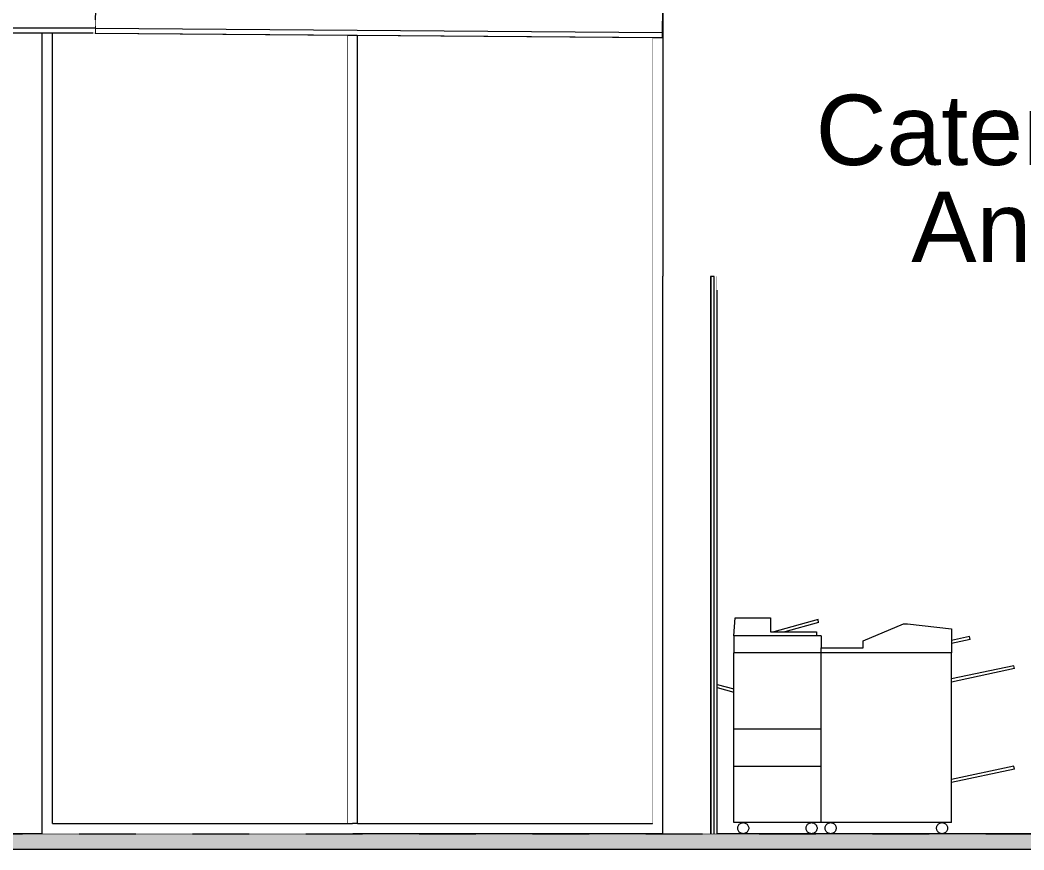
# Model space of a CAD drawing. Header units: millimetres. Extents: x -48147 to 1422273, y -494195 to 18123.
# Drawn here: x 1367145 to 1372145, y -489276 to -485145 of the extents above; entities that cross this region are included whole.
import ezdxf

# ---------------------------------------------------------------- set-up
doc = ezdxf.new("R2010")
doc.units = ezdxf.units.MM
doc.header["$MEASUREMENT"] = 0
doc.linetypes.add('Dashed', pattern=[2822.222233, 1411.111116, -1411.111116])
doc.linetypes.add('Wipeout_Contour', pattern=[1000, 0, -1000])
for name, color, linetype, lineweight, true_color in [('0_Pen_No__105', 7, 'Continuous', 15, 0xa6a6a6), ('New_A-20-M_Floor_Slab_Pen_No__109', 7, 'Continuous', 15, 0xa6a6a6), ('New_A-20-M_Floor_Slab_Pen_No__162', 7, 'Continuous', 0, 0xe47200), ('New_A-35-M_FFE_Loose_Pen_No__64', 7, 'Continuous', 20, 0x606060)]:
    doc.layers.add(name, color=color, linetype=linetype, lineweight=lineweight, true_color=true_color)
for name, color, linetype in [('A-25-M_Wall_Int', 7, 'Continuous'), ('New_A-20-M_Floor_Slab', 7, 'Continuous'), ('New_A-25-M_Curtain_Wall', 7, 'Continuous'), ('New_A-25-M_Wall_Ext', 7, 'Continuous'), ('New_A-25-M_Wall_Int', 7, 'Continuous'), ('New_A-35-M_FFE_Loose', 7, 'Continuous'), ('S-280-M_STRUCT_FRAME.IFC Import', 7, 'Continuous')]:
    doc.layers.add(name, color=color, linetype=linetype)
for name, color, linetype, lineweight in [('A-25-M_Wall_Int_Pen_No__87', 8, 'Continuous', 20), ('A-95-P_Text_1_50_GA_Pen_No__1', 7, 'Continuous', 13), ('New_A-20-M_Floor_Slab_Pen_No__1', 7, 'Continuous', 13), ('New_A-25-M_Curtain_Wall_Pen_No__4', 7, 'Continuous', 20), ('New_A-25-M_Curtain_Wall_Pen_No__87', 8, 'Continuous', 20), ('New_A-25-M_Wall_Ext_Pen_No__87', 8, 'Continuous', 20), ('S-280-M_STRUCT_FRAME.IFC Import_Pen_No__90', 8, 'Continuous', 20)]:
    doc.layers.add(name, color=color, linetype=linetype, lineweight=lineweight)
doc.styles.add('GENERATED_STYLE_2', font='')
doc.styles.get('GENERATED_STYLE_2').set_extended_font_data('Swis721 BT')

# ---------------------------------------------------------------- blocks, each defined once
blk = doc.blocks.new('Section Elem_245_2', base_point=(1383917.5, -489195))
at = {"color": 254, "linetype": 'Wipeout_Contour', "lineweight": 0, "ltscale": 88822214.71859512}
blk.add_wipeout([(1370617, -486420.3), (1370617, -488451.7), (1370699.8, -488474.7), (1370699.8, -488210), (1370700.2, -488210), (1370707.4, -488120), (1370883.1, -488120), (1370883.1, -488190), (1370899.9, -488190), (1371119.9, -488128.8), (1371122.2, -488143.5), (1370955, -488190), (1371112.3, -488190), (1371112.3, -488210), (1371135.2, -488210), (1371135.2, -488270), (1371345.2, -488270), (1371345.2, -488235), (1371545.2, -488150), (1371565.2, -488150), (1371785.2, -488175), (1371785.2, -488232.9), (1371875.1, -488213.8), (1371878.2, -488228.5), (1371785.2, -488248.3), (1371785.2, -488424.7), (1372095.1, -488358.8), (1372098.2, -488373.5), (1371785.2, -488440), (1371785.2, -488924.7), (1372095.1, -488858.8), (1372098.2, -488873.5), (1371785.2, -488940), (1371785.2, -489140), (1371737.7, -489140), (1371741.3, -489140.3), (1371744.8, -489141), (1371748.3, -489142.1), (1371751.5, -489143.7), (1371754.5, -489145.7), (1371757.2, -489148.1), (1371759.5, -489150.8), (1371761.5, -489153.8), (1371763.1, -489157), (1371764.3, -489160.4), (1371765, -489163.9), (1371765.2, -489167.5), (1371765, -489171.1), (1371764.3, -489174.6), (1371763.1, -489178.1), (1371761.5, -489181.3), (1371759.5, -489184.3), (1371757.2, -489187), (1371754.5, -489189.3), (1371751.5, -489191.3), (1371748.3, -489192.9), (1371744.8, -489194.1), (1371741.3, -489194.8), (1371737.7, -489195), (1375557.8, -489195), (1375557.8, -486420.3)], dxfattribs=at).dxf.layer = 'New_A-25-M_Wall_Int'
at = {"color": 254, "linetype": 'Wipeout_Contour', "lineweight": 0, "ltscale": 42205840.30564316}
blk.add_wipeout([(1370699.8, -488490), (1370617, -488467), (1370617, -489195), (1370747.3, -489195), (1370743.7, -489194.8), (1370740.2, -489194.1), (1370736.8, -489192.9), (1370733.6, -489191.3), (1370730.6, -489189.3), (1370727.9, -489187), (1370725.5, -489184.3), (1370723.5, -489181.3), (1370721.9, -489178.1), (1370720.7, -489174.6), (1370720, -489171.1), (1370719.8, -489167.5), (1370720, -489163.9), (1370720.7, -489160.4), (1370721.9, -489157), (1370723.5, -489153.8), (1370725.5, -489150.8), (1370727.9, -489148.1), (1370730.6, -489145.7), (1370733.6, -489143.7), (1370736.8, -489142.1), (1370740.2, -489141), (1370743.7, -489140.3), (1370747.3, -489140), (1370699.8, -489140)], dxfattribs=at).dxf.layer = 'New_A-25-M_Wall_Int'
at = {"color": 254, "linetype": 'Wipeout_Contour', "lineweight": 0, "ltscale": 72778769.59184588}
blk.add_wipeout([(1370750.9, -489194.8), (1370747.3, -489195), (1371087.7, -489195), (1371084.1, -489194.8), (1371080.6, -489194.1), (1371077.2, -489192.9), (1371074, -489191.3), (1371071, -489189.3), (1371068.3, -489187), (1371065.9, -489184.3), (1371063.9, -489181.3), (1371062.3, -489178.1), (1371061.2, -489174.6), (1371060.5, -489171.1), (1371060.2, -489167.5), (1371060.5, -489163.9), (1371061.2, -489160.4), (1371062.3, -489157), (1371063.9, -489153.8), (1371065.9, -489150.8), (1371068.3, -489148.1), (1371071, -489145.7), (1371074, -489143.7), (1371077.2, -489142.1), (1371080.6, -489141), (1371084.1, -489140.3), (1371087.7, -489140), (1370747.3, -489140), (1370750.9, -489140.3), (1370754.4, -489141), (1370757.8, -489142.1), (1370761.1, -489143.7), (1370764.1, -489145.7), (1370766.8, -489148.1), (1370769.1, -489150.8), (1370771.1, -489153.8), (1370772.7, -489157), (1370773.9, -489160.4), (1370774.6, -489163.9), (1370774.8, -489167.5), (1370774.6, -489171.1), (1370773.9, -489174.6), (1370772.7, -489178.1), (1370771.1, -489181.3), (1370769.1, -489184.3), (1370766.8, -489187), (1370764.1, -489189.3), (1370761.1, -489191.3), (1370757.8, -489192.9), (1370754.4, -489194.1)], dxfattribs=at).dxf.layer = 'New_A-25-M_Wall_Int'
at = {"color": 254, "linetype": 'Wipeout_Contour', "lineweight": 0, "ltscale": 72789021.94879168}
blk.add_wipeout([(1371182.7, -489140), (1371087.7, -489140), (1371091.3, -489140.3), (1371094.8, -489141), (1371098.3, -489142.1), (1371101.5, -489143.7), (1371104.5, -489145.7), (1371107.2, -489148.1), (1371109.5, -489150.8), (1371111.5, -489153.8), (1371113.1, -489157), (1371114.3, -489160.4), (1371115, -489163.9), (1371115.2, -489167.5), (1371115, -489171.1), (1371114.3, -489174.6), (1371113.1, -489178.1), (1371111.5, -489181.3), (1371109.5, -489184.3), (1371107.2, -489187), (1371104.5, -489189.3), (1371101.5, -489191.3), (1371098.3, -489192.9), (1371094.8, -489194.1), (1371091.3, -489194.8), (1371087.7, -489195), (1371182.7, -489195), (1371179.1, -489194.8), (1371175.6, -489194.1), (1371172.2, -489192.9), (1371169, -489191.3), (1371166, -489189.3), (1371163.3, -489187), (1371160.9, -489184.3), (1371158.9, -489181.3), (1371157.3, -489178.1), (1371156.2, -489174.6), (1371155.5, -489171.1), (1371155.2, -489167.5), (1371155.5, -489163.9), (1371156.2, -489160.4), (1371157.3, -489157), (1371158.9, -489153.8), (1371160.9, -489150.8), (1371163.3, -489148.1), (1371166, -489145.7), (1371169, -489143.7), (1371172.2, -489142.1), (1371175.6, -489141), (1371179.1, -489140.3)], dxfattribs=at).dxf.layer = 'New_A-25-M_Wall_Int'
at = {"color": 254, "linetype": 'Wipeout_Contour', "lineweight": 0, "ltscale": 72804327.43957576}
blk.add_wipeout([(1371737.7, -489140), (1371182.7, -489140), (1371186.3, -489140.3), (1371189.8, -489141), (1371193.3, -489142.1), (1371196.5, -489143.7), (1371199.5, -489145.7), (1371202.2, -489148.1), (1371204.5, -489150.8), (1371206.5, -489153.8), (1371208.1, -489157), (1371209.3, -489160.4), (1371210, -489163.9), (1371210.2, -489167.5), (1371210, -489171.1), (1371209.3, -489174.6), (1371208.1, -489178.1), (1371206.5, -489181.3), (1371204.5, -489184.3), (1371202.2, -489187), (1371199.5, -489189.3), (1371196.5, -489191.3), (1371193.3, -489192.9), (1371189.8, -489194.1), (1371186.3, -489194.8), (1371182.7, -489195), (1371737.7, -489195), (1371734.1, -489194.8), (1371730.6, -489194.1), (1371727.2, -489192.9), (1371724, -489191.3), (1371721, -489189.3), (1371718.3, -489187), (1371715.9, -489184.3), (1371713.9, -489181.3), (1371712.3, -489178.1), (1371711.2, -489174.6), (1371710.5, -489171.1), (1371710.2, -489167.5), (1371710.5, -489163.9), (1371711.2, -489160.4), (1371712.3, -489157), (1371713.9, -489153.8), (1371715.9, -489150.8), (1371718.3, -489148.1), (1371721, -489145.7), (1371724, -489143.7), (1371727.2, -489142.1), (1371730.6, -489141), (1371734.1, -489140.3)], dxfattribs=at).dxf.layer = 'New_A-25-M_Wall_Int'
blk = doc.blocks.new('Section Elem_246_2', base_point=(1383917.5, -489195))
at = {"color": 254, "linetype": 'Wipeout_Contour', "lineweight": 0, "ltscale": 5818080.402535114}
blk.add_wipeout([(1370346.3, -489195), (1370346.3, -486220), (1370296.3, -486220), (1370296.3, -489145)], dxfattribs=at).dxf.layer = 'New_A-25-M_Curtain_Wall'
at = {"layer": 'New_A-25-M_Curtain_Wall_Pen_No__87', "linetype": 'Continuous'}
blk.add_line((1370296.3, -489145), (1370296.3, -486220), dxfattribs=at)
blk = doc.blocks.new('Section Elem_247_2', base_point=(1383917.5, -489195))
at = {"color": 254, "linetype": 'Wipeout_Contour', "lineweight": 0, "ltscale": 11630234.6486692}
blk.add_wipeout([(1370345.1, -485233.8), (1370296.3, -485233.4), (1370296.3, -486220), (1370346.3, -486220), (1370346.3, -485120), (1370346, -485120), (1370345.2, -485221.3), (1370345.2, -485230.5)], dxfattribs=at).dxf.layer = 'New_A-25-M_Curtain_Wall'
at = {"layer": 'New_A-25-M_Curtain_Wall_Pen_No__87', "linetype": 'Continuous'}
blk.add_line((1370296.3, -486220), (1370296.3, -485233.4), dxfattribs=at)
blk = doc.blocks.new('Section Elem_332_2', base_point=(1383917.5, -489195))
at = {"color": 254, "linetype": 'Wipeout_Contour', "lineweight": 0, "ltscale": 5822076.465413775}
blk.add_wipeout([(1371135.2, -489140), (1371135.2, -488860), (1370699.8, -488860), (1370699.8, -489140)], dxfattribs=at).dxf.layer = 'New_A-35-M_FFE_Loose'
at = {"color": 254, "linetype": 'Wipeout_Contour', "lineweight": 0, "ltscale": 5821764.072576152}
blk.add_wipeout([(1371135.2, -488860), (1371135.2, -488675), (1370699.8, -488675), (1370699.8, -488860)], dxfattribs=at).dxf.layer = 'New_A-35-M_FFE_Loose'
at = {"color": 254, "linetype": 'Wipeout_Contour', "lineweight": 0, "ltscale": 69859923.99477565}
blk.add_wipeout([(1370774.6, -489163.9), (1370773.9, -489160.4), (1370772.7, -489157), (1370771.1, -489153.8), (1370769.1, -489150.8), (1370766.8, -489148.1), (1370764.1, -489145.7), (1370761.1, -489143.7), (1370757.8, -489142.1), (1370754.4, -489141), (1370750.9, -489140.3), (1370747.3, -489140), (1370743.7, -489140.3), (1370740.2, -489141), (1370736.8, -489142.1), (1370733.6, -489143.7), (1370730.6, -489145.7), (1370727.9, -489148.1), (1370725.5, -489150.8), (1370723.5, -489153.8), (1370721.9, -489157), (1370720.7, -489160.4), (1370720, -489163.9), (1370719.8, -489167.5), (1370720, -489171.1), (1370720.7, -489174.6), (1370721.9, -489178.1), (1370723.5, -489181.3), (1370725.5, -489184.3), (1370727.9, -489187), (1370730.6, -489189.3), (1370733.6, -489191.3), (1370736.8, -489192.9), (1370740.2, -489194.1), (1370743.7, -489194.8), (1370747.3, -489195), (1370750.9, -489194.8), (1370754.4, -489194.1), (1370757.8, -489192.9), (1370761.1, -489191.3), (1370764.1, -489189.3), (1370766.8, -489187), (1370769.1, -489184.3), (1370771.1, -489181.3), (1370772.7, -489178.1), (1370773.9, -489174.6), (1370774.6, -489171.1), (1370774.8, -489167.5)], dxfattribs=at).dxf.layer = 'New_A-35-M_FFE_Loose'
at = {"color": 254, "linetype": 'Wipeout_Contour', "lineweight": 0, "ltscale": 69875313.6423259}
blk.add_wipeout([(1371115, -489163.9), (1371114.3, -489160.4), (1371113.1, -489157), (1371111.5, -489153.8), (1371109.5, -489150.8), (1371107.2, -489148.1), (1371104.5, -489145.7), (1371101.5, -489143.7), (1371098.3, -489142.1), (1371094.8, -489141), (1371091.3, -489140.3), (1371087.7, -489140), (1371084.1, -489140.3), (1371080.6, -489141), (1371077.2, -489142.1), (1371074, -489143.7), (1371071, -489145.7), (1371068.3, -489148.1), (1371065.9, -489150.8), (1371063.9, -489153.8), (1371062.3, -489157), (1371061.2, -489160.4), (1371060.5, -489163.9), (1371060.2, -489167.5), (1371060.5, -489171.1), (1371061.2, -489174.6), (1371062.3, -489178.1), (1371063.9, -489181.3), (1371065.9, -489184.3), (1371068.3, -489187), (1371071, -489189.3), (1371074, -489191.3), (1371077.2, -489192.9), (1371080.6, -489194.1), (1371084.1, -489194.8), (1371087.7, -489195), (1371091.3, -489194.8), (1371094.8, -489194.1), (1371098.3, -489192.9), (1371101.5, -489191.3), (1371104.5, -489189.3), (1371107.2, -489187), (1371109.5, -489184.3), (1371111.5, -489181.3), (1371113.1, -489178.1), (1371114.3, -489174.6), (1371115, -489171.1), (1371115.2, -489167.5)], dxfattribs=at).dxf.layer = 'New_A-35-M_FFE_Loose'
at = {"layer": 'New_A-35-M_FFE_Loose_Pen_No__64', "linetype": 'Continuous'}
for p, q in [((1370699.8, -489140), (1370699.8, -488860)), ((1370725.5, -489150.8), (1370727.9, -489148.1)), ((1370727.9, -489148.1), (1370730.6, -489145.7)), ((1370730.6, -489145.7), (1370733.6, -489143.7)), ((1370733.6, -489143.7), (1370736.8, -489142.1)), ((1370736.8, -489142.1), (1370740.2, -489141)), ((1370740.2, -489141), (1370743.7, -489140.3)), ((1370743.7, -489140.3), (1370747.3, -489140)), ((1370747.3, -489140), (1370750.9, -489140.3)), ((1370750.9, -489140.3), (1370754.4, -489141)), ((1370754.4, -489141), (1370757.8, -489142.1)), ((1370757.8, -489142.1), (1370761.1, -489143.7)), ((1370761.1, -489143.7), (1370764.1, -489145.7)), ((1370764.1, -489145.7), (1370766.8, -489148.1)), ((1370766.8, -489148.1), (1370766.8, -489148.1)), ((1370766.8, -489148.1), (1370769.1, -489150.8)), ((1371065.9, -489150.8), (1371068.3, -489148.1)), ((1371068.3, -489148.1), (1371071, -489145.7)), ((1371071, -489145.7), (1371074, -489143.7)), ((1371074, -489143.7), (1371077.2, -489142.1)), ((1371077.2, -489142.1), (1371080.6, -489141)), ((1371080.6, -489141), (1371084.1, -489140.3)), ((1371084.1, -489140.3), (1371087.7, -489140)), ((1371087.7, -489140), (1371091.3, -489140.3)), ((1371091.3, -489140.3), (1371094.8, -489141)), ((1371094.8, -489141), (1371098.3, -489142.1)), ((1371098.3, -489142.1), (1371101.5, -489143.7)), ((1371101.5, -489143.7), (1371104.5, -489145.7)), ((1371104.5, -489145.7), (1371107.2, -489148.1)), ((1371107.2, -489148.1), (1371107.2, -489148.1)), ((1371107.2, -489148.1), (1371109.5, -489150.8)), ((1370719.8, -489167.5), (1370720, -489163.9)), ((1370720, -489171.1), (1370719.8, -489167.5)), ((1370720, -489163.9), (1370720.7, -489160.4)), ((1370720.7, -489174.6), (1370720, -489171.1)), ((1370720.7, -489160.4), (1370721.9, -489157)), ((1370721.9, -489178.1), (1370720.7, -489174.6)), ((1370721.9, -489157), (1370723.5, -489153.8)), ((1370723.5, -489181.3), (1370721.9, -489178.1)), ((1370723.5, -489153.8), (1370725.5, -489150.8)), ((1370725.5, -489184.3), (1370723.5, -489181.3)), ((1370727.9, -489187), (1370725.5, -489184.3)), ((1370730.6, -489189.3), (1370727.9, -489187)), ((1370733.6, -489191.3), (1370730.6, -489189.3)), ((1370736.8, -489192.9), (1370733.6, -489191.3)), ((1370740.2, -489194.1), (1370736.8, -489192.9)), ((1370743.7, -489194.8), (1370740.2, -489194.1)), ((1370747.3, -489195), (1370743.7, -489194.8)), ((1370750.9, -489194.8), (1370747.3, -489195)), ((1370754.4, -489194.1), (1370750.9, -489194.8)), ((1370757.8, -489192.9), (1370754.4, -489194.1)), ((1370761.1, -489191.3), (1370757.8, -489192.9)), ((1370764.1, -489189.3), (1370761.1, -489191.3)), ((1370766.8, -489187), (1370764.1, -489189.3)), ((1370769.1, -489184.3), (1370766.8, -489187)), ((1370769.1, -489150.8), (1370771.1, -489153.8)), ((1370771.1, -489181.3), (1370769.1, -489184.3)), ((1370771.1, -489153.8), (1370772.7, -489157)), ((1370772.7, -489178.1), (1370771.1, -489181.3)), ((1370772.7, -489157), (1370773.9, -489160.4)), ((1370773.9, -489174.6), (1370772.7, -489178.1)), ((1370773.9, -489160.4), (1370774.6, -489163.9)), ((1370774.6, -489171.1), (1370773.9, -489174.6)), ((1370774.6, -489163.9), (1370774.8, -489167.5)), ((1370774.8, -489167.5), (1370774.6, -489171.1)), ((1371060.2, -489167.5), (1371060.5, -489163.9)), ((1371060.5, -489171.1), (1371060.2, -489167.5)), ((1371060.5, -489163.9), (1371061.2, -489160.4)), ((1371061.2, -489174.6), (1371060.5, -489171.1)), ((1371061.2, -489160.4), (1371062.3, -489157)), ((1371062.3, -489178.1), (1371061.2, -489174.6)), ((1371062.3, -489157), (1371063.9, -489153.8)), ((1371063.9, -489181.3), (1371062.3, -489178.1)), ((1371063.9, -489153.8), (1371065.9, -489150.8)), ((1371065.9, -489184.3), (1371063.9, -489181.3)), ((1371068.3, -489187), (1371065.9, -489184.3)), ((1371071, -489189.3), (1371068.3, -489187)), ((1371074, -489191.3), (1371071, -489189.3)), ((1371077.2, -489192.9), (1371074, -489191.3)), ((1371080.6, -489194.1), (1371077.2, -489192.9)), ((1371084.1, -489194.8), (1371080.6, -489194.1)), ((1371087.7, -489195), (1371084.1, -489194.8)), ((1371091.3, -489194.8), (1371087.7, -489195)), ((1371094.8, -489194.1), (1371091.3, -489194.8)), ((1371098.3, -489192.9), (1371094.8, -489194.1)), ((1371101.5, -489191.3), (1371098.3, -489192.9)), ((1371104.5, -489189.3), (1371101.5, -489191.3)), ((1371107.2, -489187), (1371104.5, -489189.3)), ((1371109.5, -489184.3), (1371107.2, -489187)), ((1371111.5, -489181.3), (1371109.5, -489184.3)), ((1371113.1, -489178.1), (1371111.5, -489181.3)), ((1371114.3, -489174.6), (1371113.1, -489178.1)), ((1371115, -489171.1), (1371114.3, -489174.6)), ((1371115.2, -489167.5), (1371115, -489171.1))]:
    blk.add_line(p, q, dxfattribs=at)
at = {"color": 254, "linetype": 'Wipeout_Contour', "lineweight": 0, "ltscale": 5821384.725873193}
blk.add_wipeout([(1371135.2, -488675), (1371135.2, -488295), (1370699.8, -488295), (1370699.8, -488675)], dxfattribs=at).dxf.layer = 'New_A-35-M_FFE_Loose'
at = {"layer": 'New_A-35-M_FFE_Loose_Pen_No__64', "linetype": 'Continuous'}
blk.add_line((1370699.8, -488860), (1370699.8, -488675), dxfattribs=at)
at = {"color": 254, "linetype": 'Wipeout_Contour', "lineweight": 0, "ltscale": 5821072.596626814}
blk.add_wipeout([(1371135.2, -488295), (1371135.2, -488210), (1370699.8, -488210), (1370699.8, -488295)], dxfattribs=at).dxf.layer = 'New_A-35-M_FFE_Loose'
at = {"color": 254, "linetype": 'Wipeout_Contour', "lineweight": 0, "ltscale": 5820389.375224912}
blk.add_wipeout([(1370699.8, -488474.7), (1370617, -488451.7), (1370617, -488467), (1370699.8, -488490)], dxfattribs=at).dxf.layer = 'New_A-35-M_FFE_Loose'
at = {"layer": 'New_A-35-M_FFE_Loose_Pen_No__64', "linetype": 'Continuous'}
for p, q in [((1370699.8, -488675), (1370699.8, -488295)), ((1370617, -488451.7), (1370699.8, -488474.7)), ((1370617, -488467), (1370699.8, -488490))]:
    blk.add_line(p, q, dxfattribs=at)
at = {"color": 254, "linetype": 'Wipeout_Contour', "lineweight": 0, "ltscale": 8731349.438969329}
blk.add_wipeout([(1371112.3, -488210), (1371112.3, -488190), (1370883.1, -488190), (1370883.1, -488120), (1370707.4, -488120), (1370700.2, -488210)], dxfattribs=at).dxf.layer = 'New_A-35-M_FFE_Loose'
at = {"color": 254, "linetype": 'Wipeout_Contour', "lineweight": 0, "ltscale": 5823741.961035734}
blk.add_wipeout([(1371785.2, -489140), (1371785.2, -488295), (1371135.2, -488295), (1371135.2, -489140)], dxfattribs=at).dxf.layer = 'New_A-35-M_FFE_Loose'
at = {"layer": 'New_A-35-M_FFE_Loose_Pen_No__64', "linetype": 'Continuous'}
for p, q in [((1370700.2, -488210), (1370707.4, -488120)), ((1370699.8, -488210), (1370699.8, -488295)), ((1371135.2, -488675), (1370699.8, -488675)), ((1371135.2, -488860), (1370699.8, -488860)), ((1371109.5, -489150.8), (1371111.5, -489153.8)), ((1371111.5, -489153.8), (1371113.1, -489157)), ((1371113.1, -489157), (1371114.3, -489160.4)), ((1371114.3, -489160.4), (1371115, -489163.9)), ((1371115, -489163.9), (1371115.2, -489167.5))]:
    blk.add_line(p, q, dxfattribs=at)
at = {"color": 254, "linetype": 'Wipeout_Contour', "lineweight": 0, "ltscale": 5821354.662093935}
blk.add_wipeout([(1370899.9, -488190), (1370955, -488190), (1371122.2, -488143.5), (1371119.9, -488128.8)], dxfattribs=at).dxf.layer = 'New_A-35-M_FFE_Loose'
at = {"color": 254, "linetype": 'Wipeout_Contour', "lineweight": 0, "ltscale": 5825126.027228146}
blk.add_wipeout([(1372098.2, -488373.5), (1372095.1, -488358.8), (1371785.2, -488424.7), (1371785.2, -488440)], dxfattribs=at).dxf.layer = 'New_A-35-M_FFE_Loose'
at = {"color": 254, "linetype": 'Wipeout_Contour', "lineweight": 0, "ltscale": 5825797.080347694}
blk.add_wipeout([(1372098.2, -488873.5), (1372095.1, -488858.8), (1371785.2, -488924.7), (1371785.2, -488940)], dxfattribs=at).dxf.layer = 'New_A-35-M_FFE_Loose'
at = {"color": 254, "linetype": 'Wipeout_Contour', "lineweight": 0, "ltscale": 69879608.50470398}
blk.add_wipeout([(1371210, -489163.9), (1371209.3, -489160.4), (1371208.1, -489157), (1371206.5, -489153.8), (1371204.5, -489150.8), (1371202.2, -489148.1), (1371199.5, -489145.7), (1371196.5, -489143.7), (1371193.3, -489142.1), (1371189.8, -489141), (1371186.3, -489140.3), (1371182.7, -489140), (1371179.1, -489140.3), (1371175.6, -489141), (1371172.2, -489142.1), (1371169, -489143.7), (1371166, -489145.7), (1371163.3, -489148.1), (1371160.9, -489150.8), (1371158.9, -489153.8), (1371157.3, -489157), (1371156.2, -489160.4), (1371155.5, -489163.9), (1371155.2, -489167.5), (1371155.5, -489171.1), (1371156.2, -489174.6), (1371157.3, -489178.1), (1371158.9, -489181.3), (1371160.9, -489184.3), (1371163.3, -489187), (1371166, -489189.3), (1371169, -489191.3), (1371172.2, -489192.9), (1371175.6, -489194.1), (1371179.1, -489194.8), (1371182.7, -489195), (1371186.3, -489194.8), (1371189.8, -489194.1), (1371193.3, -489192.9), (1371196.5, -489191.3), (1371199.5, -489189.3), (1371202.2, -489187), (1371204.5, -489184.3), (1371206.5, -489181.3), (1371208.1, -489178.1), (1371209.3, -489174.6), (1371210, -489171.1), (1371210.2, -489167.5)], dxfattribs=at).dxf.layer = 'New_A-35-M_FFE_Loose'
at = {"color": 254, "linetype": 'Wipeout_Contour', "lineweight": 0, "ltscale": 69904700.21404454}
blk.add_wipeout([(1371765, -489163.9), (1371764.3, -489160.4), (1371763.1, -489157), (1371761.5, -489153.8), (1371759.5, -489150.8), (1371757.2, -489148.1), (1371754.5, -489145.7), (1371751.5, -489143.7), (1371748.3, -489142.1), (1371744.8, -489141), (1371741.3, -489140.3), (1371737.7, -489140), (1371734.1, -489140.3), (1371730.6, -489141), (1371727.2, -489142.1), (1371724, -489143.7), (1371721, -489145.7), (1371718.3, -489148.1), (1371715.9, -489150.8), (1371713.9, -489153.8), (1371712.3, -489157), (1371711.2, -489160.4), (1371710.5, -489163.9), (1371710.2, -489167.5), (1371710.5, -489171.1), (1371711.2, -489174.6), (1371712.3, -489178.1), (1371713.9, -489181.3), (1371715.9, -489184.3), (1371718.3, -489187), (1371721, -489189.3), (1371724, -489191.3), (1371727.2, -489192.9), (1371730.6, -489194.1), (1371734.1, -489194.8), (1371737.7, -489195), (1371741.3, -489194.8), (1371744.8, -489194.1), (1371748.3, -489192.9), (1371751.5, -489191.3), (1371754.5, -489189.3), (1371757.2, -489187), (1371759.5, -489184.3), (1371761.5, -489181.3), (1371763.1, -489178.1), (1371764.3, -489174.6), (1371765, -489171.1), (1371765.2, -489167.5)], dxfattribs=at).dxf.layer = 'New_A-35-M_FFE_Loose'
at = {"layer": 'New_A-35-M_FFE_Loose_Pen_No__64', "linetype": 'Continuous'}
for p, q in [((1370707.4, -488120), (1370883.1, -488120)), ((1370883.1, -488120), (1370883.1, -488190)), ((1372095.1, -488358.8), (1371785.2, -488424.7)), ((1372098.2, -488373.5), (1371785.2, -488440)), ((1372098.2, -488373.5), (1372095.1, -488358.8)), ((1372095.1, -488858.8), (1371785.2, -488924.7)), ((1372098.2, -488873.5), (1371785.2, -488940)), ((1372098.2, -488873.5), (1372095.1, -488858.8)), ((1371135.2, -489140), (1370699.8, -489140)), ((1371785.2, -489140), (1371135.2, -489140)), ((1371160.9, -489150.8), (1371163.3, -489148.1)), ((1371163.3, -489148.1), (1371166, -489145.7)), ((1371166, -489145.7), (1371169, -489143.7)), ((1371169, -489143.7), (1371172.2, -489142.1)), ((1371172.2, -489142.1), (1371175.6, -489141)), ((1371175.6, -489141), (1371179.1, -489140.3)), ((1371179.1, -489140.3), (1371182.7, -489140)), ((1371182.7, -489140), (1371186.3, -489140.3)), ((1371186.3, -489140.3), (1371189.8, -489141)), ((1371189.8, -489141), (1371193.3, -489142.1)), ((1371193.3, -489142.1), (1371196.5, -489143.7)), ((1371196.5, -489143.7), (1371199.5, -489145.7)), ((1371199.5, -489145.7), (1371202.2, -489148.1)), ((1371202.2, -489148.1), (1371204.5, -489150.8)), ((1371715.9, -489150.8), (1371718.3, -489148.1)), ((1371718.3, -489148.1), (1371721, -489145.7)), ((1371721, -489145.7), (1371724, -489143.7)), ((1371724, -489143.7), (1371727.2, -489142.1)), ((1371727.2, -489142.1), (1371730.6, -489141)), ((1371730.6, -489141), (1371734.1, -489140.3)), ((1371734.1, -489140.3), (1371737.7, -489140)), ((1371737.7, -489140), (1371741.3, -489140.3)), ((1371741.3, -489140.3), (1371744.8, -489141)), ((1371744.8, -489141), (1371748.3, -489142.1)), ((1371748.3, -489142.1), (1371751.5, -489143.7)), ((1371751.5, -489143.7), (1371754.5, -489145.7)), ((1371754.5, -489145.7), (1371757.2, -489148.1)), ((1371757.2, -489148.1), (1371759.5, -489150.8)), ((1371155.2, -489167.5), (1371155.5, -489163.9)), ((1371155.5, -489171.1), (1371155.2, -489167.5)), ((1371155.5, -489163.9), (1371156.2, -489160.4)), ((1371156.2, -489174.6), (1371155.5, -489171.1)), ((1371156.2, -489160.4), (1371157.3, -489157)), ((1371157.3, -489178.1), (1371156.2, -489174.6)), ((1371157.3, -489157), (1371158.9, -489153.8)), ((1371158.9, -489181.3), (1371157.3, -489178.1)), ((1371158.9, -489153.8), (1371160.9, -489150.8)), ((1371160.9, -489184.3), (1371158.9, -489181.3)), ((1371163.3, -489187), (1371160.9, -489184.3)), ((1371166, -489189.3), (1371163.3, -489187)), ((1371169, -489191.3), (1371166, -489189.3)), ((1371172.2, -489192.9), (1371169, -489191.3)), ((1371175.6, -489194.1), (1371172.2, -489192.9)), ((1371179.1, -489194.8), (1371175.6, -489194.1)), ((1371182.7, -489195), (1371179.1, -489194.8)), ((1371186.3, -489194.8), (1371182.7, -489195)), ((1371189.8, -489194.1), (1371186.3, -489194.8)), ((1371193.3, -489192.9), (1371189.8, -489194.1)), ((1371196.5, -489191.3), (1371193.3, -489192.9)), ((1371199.5, -489189.3), (1371196.5, -489191.3)), ((1371202.2, -489187), (1371199.5, -489189.3)), ((1371204.5, -489184.3), (1371202.2, -489187)), ((1371204.5, -489150.8), (1371206.5, -489153.8)), ((1371206.5, -489181.3), (1371204.5, -489184.3)), ((1371206.5, -489153.8), (1371208.1, -489157)), ((1371208.1, -489178.1), (1371206.5, -489181.3)), ((1371208.1, -489157), (1371209.3, -489160.4)), ((1371209.3, -489174.6), (1371208.1, -489178.1)), ((1371209.3, -489160.4), (1371210, -489163.9)), ((1371210, -489171.1), (1371209.3, -489174.6)), ((1371210, -489163.9), (1371210.2, -489167.5)), ((1371210.2, -489167.5), (1371210, -489171.1)), ((1371710.2, -489167.5), (1371710.5, -489163.9)), ((1371710.5, -489171.1), (1371710.2, -489167.5)), ((1371710.5, -489163.9), (1371711.2, -489160.4)), ((1371711.2, -489174.6), (1371710.5, -489171.1)), ((1371711.2, -489160.4), (1371712.3, -489157)), ((1371712.3, -489178.1), (1371711.2, -489174.6)), ((1371712.3, -489157), (1371713.9, -489153.8)), ((1371713.9, -489181.3), (1371712.3, -489178.1)), ((1371713.9, -489153.8), (1371715.9, -489150.8)), ((1371715.9, -489184.3), (1371713.9, -489181.3)), ((1371718.3, -489187), (1371715.9, -489184.3)), ((1371721, -489189.3), (1371718.3, -489187)), ((1371724, -489191.3), (1371721, -489189.3)), ((1371727.2, -489192.9), (1371724, -489191.3)), ((1371730.6, -489194.1), (1371727.2, -489192.9)), ((1371734.1, -489194.8), (1371730.6, -489194.1)), ((1371737.7, -489195), (1371734.1, -489194.8)), ((1371741.3, -489194.8), (1371737.7, -489195)), ((1371744.8, -489194.1), (1371741.3, -489194.8)), ((1371748.3, -489192.9), (1371744.8, -489194.1)), ((1371751.5, -489191.3), (1371748.3, -489192.9)), ((1371754.5, -489189.3), (1371751.5, -489191.3)), ((1371757.2, -489187), (1371754.5, -489189.3)), ((1371759.5, -489184.3), (1371757.2, -489187)), ((1371759.5, -489150.8), (1371761.5, -489153.8)), ((1371761.5, -489181.3), (1371759.5, -489184.3)), ((1371761.5, -489153.8), (1371763.1, -489157)), ((1371763.1, -489178.1), (1371761.5, -489181.3)), ((1371763.1, -489157), (1371764.3, -489160.4)), ((1371764.3, -489174.6), (1371763.1, -489178.1)), ((1371764.3, -489160.4), (1371765, -489163.9)), ((1371765, -489171.1), (1371764.3, -489174.6)), ((1371765, -489163.9), (1371765.2, -489167.5)), ((1371765.2, -489167.5), (1371765, -489171.1))]:
    blk.add_line(p, q, dxfattribs=at)
at = {"color": 254, "linetype": 'Wipeout_Contour', "lineweight": 0, "ltscale": 11646137.46124023}
blk.add_wipeout([(1371545.2, -488150), (1371345.2, -488235), (1371345.2, -488270), (1371135.2, -488270), (1371135.2, -488295), (1371785.2, -488295), (1371785.2, -488175), (1371565.2, -488150)], dxfattribs=at).dxf.layer = 'New_A-35-M_FFE_Loose'
at = {"layer": 'New_A-35-M_FFE_Loose_Pen_No__64', "linetype": 'Continuous'}
for p, q in [((1371119.9, -488128.8), (1370899.9, -488190)), ((1371122.2, -488143.5), (1370955, -488190)), ((1371122.2, -488143.5), (1371119.9, -488128.8)), ((1370883.1, -488190), (1371112.3, -488190)), ((1371112.3, -488190), (1371112.3, -488210)), ((1371345.2, -488235), (1371545.2, -488150)), ((1371545.2, -488150), (1371565.2, -488150)), ((1371565.2, -488150), (1371785.2, -488175)), ((1371135.2, -488210), (1370699.8, -488210)), ((1371135.2, -488210), (1371135.2, -488270)), ((1371345.2, -488270), (1371345.2, -488235)), ((1371135.2, -488295), (1370699.8, -488295)), ((1371135.2, -488295), (1371135.2, -488270)), ((1371135.2, -488270), (1371345.2, -488270)), ((1371135.2, -489140), (1371135.2, -488295)), ((1371785.2, -488295), (1371135.2, -488295)), ((1371785.2, -489140), (1371785.2, -488295))]:
    blk.add_line(p, q, dxfattribs=at)
at = {"color": 254, "linetype": 'Wipeout_Contour', "lineweight": 0, "ltscale": 5824485.657059832}
blk.add_wipeout([(1371785.2, -488248.3), (1371878.2, -488228.5), (1371875.1, -488213.8), (1371785.2, -488232.9)], dxfattribs=at).dxf.layer = 'New_A-35-M_FFE_Loose'
at = {"layer": 'New_A-35-M_FFE_Loose_Pen_No__64', "linetype": 'Continuous'}
for p, q in [((1371785.2, -488175), (1371785.2, -488295)), ((1371875.1, -488213.8), (1371785.2, -488232.9)), ((1371878.2, -488228.5), (1371785.2, -488248.3)), ((1371878.2, -488228.5), (1371875.1, -488213.8))]:
    blk.add_line(p, q, dxfattribs=at)
blk = doc.blocks.new('Section Elem_336_2', base_point=(1383917.5, -489195))
at = {"color": 254, "linetype": 'Wipeout_Contour', "lineweight": 0, "ltscale": 5814536.314489149}
blk.add_wipeout([(1370296.3, -485233.4), (1368826.3, -485221.8), (1368826.3, -489145), (1370296.3, -489145)], dxfattribs=at).dxf.layer = 'New_A-25-M_Curtain_Wall'
blk = doc.blocks.new('Section Elem_338_2', base_point=(1383917.5, -489195))
at = {"color": 254, "linetype": 'Wipeout_Contour', "lineweight": 0, "ltscale": 5817195.817909495}
blk.add_wipeout([(1368801.3, -489195), (1370346.3, -489195), (1370296.3, -489145), (1368801.3, -489145)], dxfattribs=at).dxf.layer = 'New_A-25-M_Curtain_Wall'
at = {"layer": 'New_A-25-M_Curtain_Wall_Pen_No__87', "linetype": 'Continuous'}
blk.add_line((1368826.3, -489145), (1370296.3, -489145), dxfattribs=at)
blk = doc.blocks.new('Section Elem_349_2', base_point=(1383917.5, -489195))
at = {"color": 254, "linetype": 'Wipeout_Contour', "lineweight": 0, "ltscale": 5807601.204878847}
blk.add_wipeout([(1367009, -489145), (1367009, -489195), (1367018.9, -489195), (1367018.9, -489145)], dxfattribs=at).dxf.layer = 'New_A-25-M_Curtain_Wall'
at = {"layer": 'New_A-25-M_Curtain_Wall_Pen_No__4', "linetype": 'Continuous'}
blk.add_line((1367009, -489145), (1367256.3, -489145), dxfattribs=at)
blk = doc.blocks.new('Section Elem_429_2', base_point=(1383917.5, -489195))
at = {"color": 254, "linetype": 'Wipeout_Contour', "lineweight": 0, "ltscale": 7256561.912936857}
blk.add_wipeout([(1367018.9, -485210), (1367018.9, -489195), (1367256.3, -489195), (1367256.3, -486220), (1367256.3, -485210)], dxfattribs=at).dxf.layer = 'New_A-25-M_Wall_Ext'
at = {"layer": 'New_A-25-M_Wall_Ext_Pen_No__87', "linetype": 'Continuous'}
blk.add_line((1367018.9, -489195), (1367018.9, -489145), dxfattribs=at)
blk = doc.blocks.new('Section Elem_491_2', base_point=(1383917.5, -489195))
at = {"color": 254, "linetype": 'Wipeout_Contour', "lineweight": 0, "ltscale": 5831415.770884498}
blk.add_wipeout([(1383732.9, -489195), (1362883.6, -489195), (1362883.6, -489274), (1383732.9, -489274)], dxfattribs=at).dxf.layer = 'New_A-20-M_Floor_Slab'
at = {"layer": 'New_A-20-M_Floor_Slab_Pen_No__109', "linetype": 'Continuous'}
h = blk.add_hatch(dxfattribs=at)
h.set_pattern_fill('Lightweight_Concrete_0002', color=256, style=0, pattern_type=2)
h.set_pattern_definition([(0, (1383917.5, -489195), (0, 779.423), [48.75, -401.25]), (0, (1384142.5, -488805.3), (0, 779.423), [48.75, -401.25]), (60, (1383917.5, -489195), (-675, 389.71), [48.75, -401.25]), (60, (1384367.5, -489195), (-675, 389.711), [48.75, -401.25]), (120, (1383966.26, -489195), (675, 389.71), [48.75, -401.25]), (120, (1384416.26, -489195), (675, 389.711), [48.75, -401.25]), (0, (1383917.5, -489120.03), (0, 150), [0, -150, 0, -225]), (45, (1383992.5, -489120.03), (-106.066, 106.066), [0, -112.5, 0, -187.5])])
h.paths.add_polyline_path([(1383732.9, -489195), (1362883.6, -489195), (1362883.6, -489274), (1383732.9, -489274)])
at = {"layer": 'New_A-20-M_Floor_Slab_Pen_No__162', "linetype": 'Continuous'}
blk.add_hatch(color=256, dxfattribs=at).paths.add_polyline_path([(1362883.6, -489274), (1362883.6, -489274.5), (1383732.9, -489274.5), (1383732.9, -489274)])
at = {"layer": 'New_A-20-M_Floor_Slab_Pen_No__1', "linetype": 'Continuous'}
blk.add_line((1383582.2, -489195), (1362883.6, -489195), dxfattribs=at)
at = {"color": 254, "linetype": 'Wipeout_Contour', "lineweight": 0, "ltscale": 5831536.598128235}
blk.add_wipeout([(1362883.6, -489274.5), (1362883.6, -489374.5), (1383732.9, -489374.5), (1383732.9, -489274.5)], dxfattribs=at).dxf.layer = 'New_A-20-M_Floor_Slab'
at = {"layer": 'New_A-20-M_Floor_Slab_Pen_No__1', "linetype": 'Continuous'}
for p, q in [((1383732.9, -489274), (1362883.6, -489274)), ((1383732.9, -489274.5), (1362883.6, -489274.5))]:
    blk.add_line(p, q, dxfattribs=at)
blk = doc.blocks.new('Section Elem_503_2', base_point=(1383917.5, -489195))
at = {"color": 254, "linetype": 'Wipeout_Contour', "lineweight": 0, "ltscale": 5812335.896230702}
blk.add_wipeout([(1368826.3, -489145), (1368826.3, -486220), (1368776.3, -486220), (1368776.3, -489145)], dxfattribs=at).dxf.layer = 'New_A-25-M_Curtain_Wall'
at = {"layer": 'New_A-25-M_Curtain_Wall_Pen_No__87', "linetype": 'Continuous'}
for p, q in [((1368776.3, -489145), (1368776.3, -486220)), ((1368826.3, -489145), (1368826.3, -486220)), ((1368826.3, -489145), (1368801.3, -489145))]:
    blk.add_line(p, q, dxfattribs=at)
blk = doc.blocks.new('Section Elem_504_2', base_point=(1383917.5, -489195))
at = {"color": 254, "linetype": 'Wipeout_Contour', "lineweight": 0, "ltscale": 5809704.760903714}
blk.add_wipeout([(1368776.3, -486220), (1368826.3, -486220), (1368826.3, -485221.8), (1368776.3, -485221.4)], dxfattribs=at).dxf.layer = 'New_A-25-M_Curtain_Wall'
at = {"layer": 'New_A-25-M_Curtain_Wall_Pen_No__87', "linetype": 'Continuous'}
for p, q in [((1368776.3, -486220), (1368776.3, -485221.4)), ((1368826.3, -486220), (1368826.3, -485221.8))]:
    blk.add_line(p, q, dxfattribs=at)
blk = doc.blocks.new('Section Elem_506_2', base_point=(1383917.5, -489195))
at = {"color": 254, "linetype": 'Wipeout_Contour', "lineweight": 0, "ltscale": 10161932.52910824}
blk.add_wipeout([(1367306.3, -489145), (1368776.3, -489145), (1368776.3, -485221.4), (1367519.2, -485211.5), (1367519.2, -485207.6), (1367509.4, -485210), (1367306.3, -485210)], dxfattribs=at).dxf.layer = 'New_A-25-M_Curtain_Wall'
blk = doc.blocks.new('Section Elem_508_2', base_point=(1383917.5, -489195))
at = {"color": 254, "linetype": 'Wipeout_Contour', "lineweight": 0, "ltscale": 5811470.381090856}
blk.add_wipeout([(1367256.3, -489195), (1368801.3, -489195), (1368801.3, -489145), (1367306.3, -489145)], dxfattribs=at).dxf.layer = 'New_A-25-M_Curtain_Wall'
at = {"layer": 'New_A-25-M_Curtain_Wall_Pen_No__87', "linetype": 'Continuous'}
blk.add_line((1367306.3, -489145), (1368801.3, -489145), dxfattribs=at)
blk = doc.blocks.new('Section Elem_511_2', base_point=(1383917.5, -489195))
at = {"color": 254, "linetype": 'Wipeout_Contour', "lineweight": 0, "ltscale": 5806625.747781735}
blk.add_wipeout([(1367306.3, -489145), (1367306.3, -486220), (1367256.3, -486220), (1367256.3, -489195)], dxfattribs=at).dxf.layer = 'New_A-25-M_Curtain_Wall'
at = {"layer": 'New_A-25-M_Curtain_Wall_Pen_No__87', "linetype": 'Continuous'}
for p, q in [((1367256.3, -489195), (1367256.3, -486220)), ((1367306.3, -489145), (1367306.3, -486220))]:
    blk.add_line(p, q, dxfattribs=at)
blk = doc.blocks.new('Section Elem_512_2', base_point=(1383917.5, -489195))
at = {"color": 254, "linetype": 'Wipeout_Contour', "lineweight": 0, "ltscale": 5803967.41368465}
blk.add_wipeout([(1367256.3, -486220), (1367306.3, -486220), (1367306.3, -485210), (1367256.3, -485210)], dxfattribs=at).dxf.layer = 'New_A-25-M_Curtain_Wall'
at = {"layer": 'New_A-25-M_Curtain_Wall_Pen_No__87', "linetype": 'Continuous'}
for p, q in [((1367256.3, -486220), (1367256.3, -485210)), ((1367306.3, -486220), (1367306.3, -485210))]:
    blk.add_line(p, q, dxfattribs=at)
blk = doc.blocks.new('Section Elem_569_2', base_point=(1383917.5, -489195))
at = {"color": 254, "linetype": 'Wipeout_Contour', "lineweight": 0, "ltscale": 5818773.392011276}
blk.add_wipeout([(1370346.3, -489195), (1370584, -489195), (1370584, -486420.3), (1370346.3, -486420.3)], dxfattribs=at).dxf.layer = 'A-25-M_Wall_Int'
at = {"layer": 'A-25-M_Wall_Int_Pen_No__87', "linetype": 'Continuous'}
blk.add_line((1370346.3, -489195), (1370346.3, -486420.3), dxfattribs=at)
at = {"color": 254, "linetype": 'Wipeout_Contour', "lineweight": 0, "ltscale": 5819227.061010661}
blk.add_wipeout([(1370584, -486420.3), (1370584, -489195), (1370587, -489195), (1370587, -486420.3)], dxfattribs=at).dxf.layer = 'A-25-M_Wall_Int'
at = {"color": 254, "linetype": 'Wipeout_Contour', "lineweight": 0, "ltscale": 5819260.976933738}
blk.add_wipeout([(1370602, -489195), (1370602, -486420.3), (1370587, -486420.3), (1370587, -489195)], dxfattribs=at).dxf.layer = 'A-25-M_Wall_Int'
at = {"color": 254, "linetype": 'Wipeout_Contour', "lineweight": 0, "ltscale": 5819317.503511458}
blk.add_wipeout([(1370602, -489195), (1370617, -489195), (1370617, -486420.3), (1370602, -486420.3)], dxfattribs=at).dxf.layer = 'A-25-M_Wall_Int'
at = {"layer": 'A-25-M_Wall_Int_Pen_No__87', "linetype": 'Continuous'}
for p, q in [((1370584, -486420.3), (1370584, -489195)), ((1370587, -489195), (1370587, -486420.3)), ((1370602, -489195), (1370602, -486420.3)), ((1370617, -489195), (1370617, -486420.3))]:
    blk.add_line(p, q, dxfattribs=at)
blk = doc.blocks.new('Section Elem_570_2', base_point=(1383917.5, -489195))
at = {"color": 254, "linetype": 'Wipeout_Contour', "lineweight": 0, "ltscale": 5823461.262855981}
blk.add_wipeout([(1370346.3, -482170), (1370346.3, -486420.3), (1375557.8, -486420.3), (1375557.8, -482170)], dxfattribs=at).dxf.layer = 'A-25-M_Wall_Int'
at = {"layer": 'A-25-M_Wall_Int_Pen_No__87', "linetype": 'Continuous'}
for p, q in [((1370346.3, -482170), (1370346.3, -486420.3)), ((1370584, -486420.3), (1370602, -486420.3)), ((1370617, -486420.3), (1375557.8, -486420.3))]:
    blk.add_line(p, q, dxfattribs=at)
blk = doc.blocks.new('Section Elem_639_2', base_point=(1383917.5, -489195))
at = {"color": 254, "linetype": 'Wipeout_Contour', "lineweight": 0, "ltscale": 5809530.04562794}
blk.add_wipeout([(1367519.2, -485208.2), (1367519.2, -485211.5), (1370345.1, -485233.8), (1370345.2, -485230.5)], dxfattribs=at).dxf.layer = 'S-280-M_STRUCT_FRAME.IFC Import'
at = {"color": 254, "linetype": 'Wipeout_Contour', "lineweight": 0, "ltscale": 5809521.879973168}
blk.add_wipeout([(1367519.3, -485199), (1367519.2, -485208.2), (1370345.2, -485230.5), (1370345.2, -485221.3)], dxfattribs=at).dxf.layer = 'S-280-M_STRUCT_FRAME.IFC Import'
at = {"color": 254, "linetype": 'Wipeout_Contour', "lineweight": 0, "ltscale": 5809507.736688003}
blk.add_wipeout([(1367519.4, -485186.5), (1367519.3, -485199), (1370345.2, -485221.3), (1370345.3, -485208.8)], dxfattribs=at).dxf.layer = 'S-280-M_STRUCT_FRAME.IFC Import'
at = {"color": 254, "linetype": 'Wipeout_Contour', "lineweight": 0, "ltscale": 7263085.841856282}
blk.add_wipeout([(1367520.4, -485056.5), (1367519.4, -485186.5), (1370345.3, -485208.8), (1370346.3, -485090.6), (1370346.3, -485078.8)], dxfattribs=at).dxf.layer = 'S-280-M_STRUCT_FRAME.IFC Import'
at = {"layer": 'S-280-M_STRUCT_FRAME.IFC Import_Pen_No__90', "linetype": 'Continuous'}
for p, q in [((1367519.3, -485199), (1367519.2, -485208.2)), ((1367519.4, -485186.5), (1367519.3, -485199)), ((1370345.3, -485208.8), (1367519.4, -485186.5)), ((1367519.2, -485208.2), (1367519.2, -485211.5)), ((1370345.1, -485233.8), (1367519.2, -485211.5)), ((1370345.1, -485233.8), (1370345.2, -485230.5)), ((1370345.2, -485221.3), (1370345.3, -485208.8)), ((1370345.2, -485230.5), (1370345.2, -485221.3))]:
    blk.add_line(p, q, dxfattribs=at)
at = {"color": 254, "linetype": 'Wipeout_Contour', "lineweight": 0, "ltscale": 5809321.317139937}
blk.add_wipeout([(1367520.4, -485056.5), (1370346.3, -485078.8), (1370346.3, -485066.3), (1367520.5, -485044)], dxfattribs=at).dxf.layer = 'S-280-M_STRUCT_FRAME.IFC Import'
at = {"color": 254, "linetype": 'Wipeout_Contour', "lineweight": 0, "ltscale": 5809307.01623182}
blk.add_wipeout([(1367520.5, -485044), (1370346.3, -485066.3), (1370346.3, -485057.2), (1367520.6, -485034.9)], dxfattribs=at).dxf.layer = 'S-280-M_STRUCT_FRAME.IFC Import'
at = {"layer": 'S-280-M_STRUCT_FRAME.IFC Import_Pen_No__90', "linetype": 'Continuous'}
blk.add_line((1370345.3, -485208.8), (1370346.3, -485090.6), dxfattribs=at)
at = {"color": 254, "linetype": 'Wipeout_Contour', "lineweight": 0, "ltscale": 5809298.759542566}
blk.add_wipeout([(1367520.6, -485034.9), (1370346.3, -485057.2), (1370346.3, -485053.8), (1367520.6, -485031.5)], dxfattribs=at).dxf.layer = 'S-280-M_STRUCT_FRAME.IFC Import'
at = {"layer": 'S-280-M_STRUCT_FRAME.IFC Import_Pen_No__90', "linetype": 'Continuous'}
for p, q in [((1367520.5, -485044), (1367520.4, -485056.5)), ((1367520.6, -485034.9), (1367520.5, -485044)), ((1370346.3, -485053.8), (1367520.6, -485031.5)), ((1367520.6, -485031.5), (1367520.6, -485034.9)), ((1367520.4, -485056.5), (1367519.4, -485186.5)), ((1370346.3, -485078.8), (1367520.4, -485056.5))]:
    blk.add_line(p, q, dxfattribs=at)
blk = doc.blocks.new('Section Elem_644_2', base_point=(1383917.5, -489195))
at = {"color": 254, "linetype": 'Wipeout_Contour', "lineweight": 0, "ltscale": 7252321.547316709}
blk.add_wipeout([(1365980, -485206.7), (1365980, -485210), (1367509.4, -485210), (1367519.2, -485207.6), (1367519.3, -485206.7)], dxfattribs=at).dxf.layer = 'S-280-M_STRUCT_FRAME.IFC Import'
at = {"color": 254, "linetype": 'Wipeout_Contour', "lineweight": 0, "ltscale": 5801276.788007688}
blk.add_wipeout([(1367519.3, -485197.5), (1365980, -485197.5), (1365980, -485206.7), (1367519.3, -485206.7)], dxfattribs=at).dxf.layer = 'S-280-M_STRUCT_FRAME.IFC Import'
at = {"color": 254, "linetype": 'Wipeout_Contour', "lineweight": 0, "ltscale": 5801262.462952443}
blk.add_wipeout([(1365980, -485185), (1365980, -485197.5), (1367519.3, -485197.5), (1367519.4, -485185)], dxfattribs=at).dxf.layer = 'S-280-M_STRUCT_FRAME.IFC Import'
at = {"color": 254, "linetype": 'Wipeout_Contour', "lineweight": 0, "ltscale": 11605128.37381716}
blk.add_wipeout([(1365980, -485055), (1365980, -485185), (1367519.4, -485185), (1367519.7, -485145), (1367462.3, -485145), (1367462.3, -485095), (1367520.1, -485095), (1367520.5, -485055)], dxfattribs=at).dxf.layer = 'S-280-M_STRUCT_FRAME.IFC Import'
at = {"layer": 'S-280-M_STRUCT_FRAME.IFC Import_Pen_No__90', "linetype": 'Continuous'}
for p, q in [((1367519.4, -485185), (1365980, -485185)), ((1367509.4, -485210), (1365980, -485210))]:
    blk.add_line(p, q, dxfattribs=at)
at = {"color": 254, "linetype": 'Wipeout_Contour', "lineweight": 0, "ltscale": 5801073.920072999}
blk.add_wipeout([(1365980, -485042.5), (1365980, -485055), (1367520.5, -485055), (1367520.6, -485042.5)], dxfattribs=at).dxf.layer = 'S-280-M_STRUCT_FRAME.IFC Import'
at = {"color": 254, "linetype": 'Wipeout_Contour', "lineweight": 0, "ltscale": 5801059.598959474}
blk.add_wipeout([(1365980, -485033.4), (1365980, -485042.5), (1367520.6, -485042.5), (1367520.6, -485033.4)], dxfattribs=at).dxf.layer = 'S-280-M_STRUCT_FRAME.IFC Import'
at = {"color": 254, "linetype": 'Wipeout_Contour', "lineweight": 0, "ltscale": 7252029.514266832}
blk.add_wipeout([(1365980, -485030), (1365980, -485033.4), (1367520.6, -485033.4), (1367520.6, -485032.8), (1367509.4, -485030)], dxfattribs=at).dxf.layer = 'S-280-M_STRUCT_FRAME.IFC Import'
at = {"layer": 'S-280-M_STRUCT_FRAME.IFC Import_Pen_No__90', "linetype": 'Continuous'}
for p, q in [((1367509.4, -485030), (1365980, -485030)), ((1367520.5, -485055), (1365980, -485055))]:
    blk.add_line(p, q, dxfattribs=at)
blk = doc.blocks.new('S-26 Building Section_STORY_MARKER', base_point=(1383917.5, -489195))
at = {"layer": '0_Pen_No__105', "linetype": 'Dashed', "ltscale": 0.2}
blk.add_line((1358409.3, -489195), (1418411.4, -489195), dxfattribs=at)

msp = doc.modelspace()

# ---------------------------------------------------------------- block references
at = {"layer": 'New_A-25-M_Curtain_Wall'}
for name in ['Section Elem_246_2', 'Section Elem_349_2']:
    msp.add_blockref(name, (1383917.5, -489195), dxfattribs=at)
at = {"layer": 'New_A-25-M_Wall_Int'}
msp.add_blockref('Section Elem_245_2', (1383917.5, -489195), dxfattribs=at)

# ---------------------------------------------------------------- next in the draw order: block references
at = {"layer": 'New_A-25-M_Curtain_Wall'}
msp.add_blockref('Section Elem_247_2', (1383917.5, -489195), dxfattribs=at)
at = {"layer": 'New_A-25-M_Wall_Ext'}
msp.add_blockref('Section Elem_429_2', (1383917.5, -489195), dxfattribs=at)
at = {"layer": 'New_A-35-M_FFE_Loose'}
msp.add_blockref('Section Elem_332_2', (1383917.5, -489195), dxfattribs=at)

# ---------------------------------------------------------------- next in the draw order: block references
at = {"layer": 'New_A-25-M_Curtain_Wall'}
msp.add_blockref('Section Elem_336_2', (1383917.5, -489195), dxfattribs=at)

# ---------------------------------------------------------------- next in the draw order: block references
msp.add_blockref('Section Elem_338_2', (1383917.5, -489195), dxfattribs=at)

# ---------------------------------------------------------------- next in the draw order: block references
at = {"layer": 'New_A-20-M_Floor_Slab'}
msp.add_blockref('Section Elem_491_2', (1383917.5, -489195), dxfattribs=at)
at = {"layer": 'New_A-25-M_Curtain_Wall'}
msp.add_blockref('Section Elem_503_2', (1383917.5, -489195), dxfattribs=at)

# ---------------------------------------------------------------- next in the draw order: block references
at = {"layer": 'A-25-M_Wall_Int'}
msp.add_blockref('Section Elem_569_2', (1383917.5, -489195), dxfattribs=at)
at = {"layer": 'New_A-25-M_Curtain_Wall'}
msp.add_blockref('Section Elem_504_2', (1383917.5, -489195), dxfattribs=at)

# ---------------------------------------------------------------- next in the draw order: block references
at = {"layer": 'A-25-M_Wall_Int'}
msp.add_blockref('Section Elem_570_2', (1383917.5, -489195), dxfattribs=at)
at = {"layer": 'New_A-25-M_Curtain_Wall'}
msp.add_blockref('Section Elem_506_2', (1383917.5, -489195), dxfattribs=at)

# ---------------------------------------------------------------- next in the draw order: block references
msp.add_blockref('Section Elem_508_2', (1383917.5, -489195), dxfattribs=at)
at = {"layer": 'S-280-M_STRUCT_FRAME.IFC Import'}
msp.add_blockref('Section Elem_639_2', (1383917.5, -489195), dxfattribs=at)

# ---------------------------------------------------------------- next in the draw order: wipeouts: each hides what was drawn before it
at = {"linetype": 'Wipeout_Contour', "ltscale": 5825633.137951886}
msp.add_wipeout([(1370615.5, -485498.8), (1375242.6, -485498.8), (1375242.6, -486489), (1370615.5, -486489)], dxfattribs=at).dxf.layer = 'A-95-P_Text_1_50_GA_Pen_No__1'

# ---------------------------------------------------------------- next in the draw order: block references
at = {"layer": 'New_A-25-M_Curtain_Wall'}
msp.add_blockref('Section Elem_511_2', (1383917.5, -489195), dxfattribs=at)

# ---------------------------------------------------------------- next in the draw order: texts
at = {"layer": 'A-95-P_Text_1_50_GA_Pen_No__1', "linetype": 'Continuous', "insert": (1372929.1, -485516.6), "char_height": 350, "width": 4625.087, "attachment_point": 2, "line_spacing_factor": 0.828117, "style": 'GENERATED_STYLE_2'}
msp.add_mtext('\\A1;{\\fSwis721 BT|b0|i0|c0|p34;Catering Seating And Servery}', dxfattribs=at)

# ---------------------------------------------------------------- next in the draw order: block references
at = {"layer": 'New_A-25-M_Curtain_Wall'}
msp.add_blockref('Section Elem_512_2', (1383917.5, -489195), dxfattribs=at)

# ---------------------------------------------------------------- next in the draw order: block references
at = {"layer": 'S-280-M_STRUCT_FRAME.IFC Import'}
msp.add_blockref('Section Elem_644_2', (1383917.5, -489195), dxfattribs=at)

# ---------------------------------------------------------------- next in the draw order: block references
at = {"linetype": 'Continuous', "lineweight": 0}
msp.add_blockref('S-26 Building Section_STORY_MARKER', (1383917.5, -489195), dxfattribs=at)

doc.saveas('drawing.dxf')
